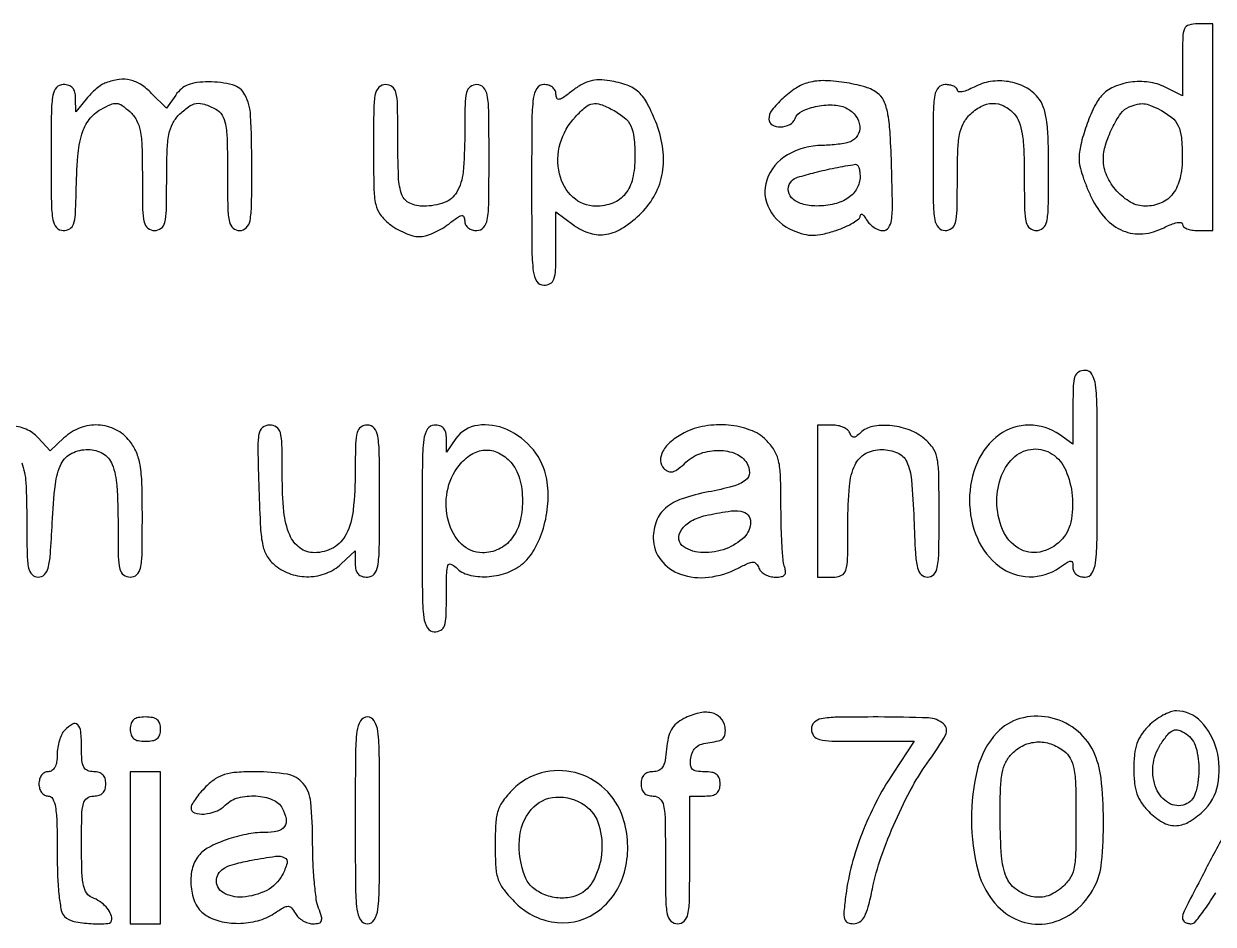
# Model space of a CAD drawing. Extents: x 23 to 201, y 13 to 268.
# Drawn here: x 46.49 to 63.03, y 13.53 to 26.06 of the extents above; entities that cross this region are included whole.
import ezdxf

# ---------------------------------------------------------------- set-up
doc = ezdxf.new("R2010")
doc.units = 0
doc.header["$MEASUREMENT"] = 0

msp = doc.modelspace()

# ---------------------------------------------------------------- linework, layer by layer
for points in [[(62.604, 25.555684), (62.604, 25.054568), (62.362092, 25.175248, 0.083254), (62.135393, 25.244534, 0.06707), (61.880251, 25.243654, 0.069838), (61.64531, 25.176898, 0.111231), (61.478204, 25.05304, 0.067582), (61.372087, 24.889807, 0.025598), (61.26841, 24.637797, 0.025792), (61.190221, 24.37341, 0.059061), (61.1658, 24.167386, 0.062319), (61.177027, 24.077656, 0.016899), (61.217031, 23.939966, 0.016829), (61.273444, 23.785514, 0.016748), (61.340202, 23.634954, 0.071828), (61.533816, 23.348428, 0.110831), (61.777467, 23.177273, 0.121118), (62.054471, 23.135251, 0.096988), (62.34502, 23.220021, -0.023948), (62.446329, 23.266406, -0.050388), (62.529383, 23.290359, -0.087924), (62.584252, 23.290616, -0.365056), (62.604, 23.267173, 0.222448), (62.619547, 23.233957, 0.076632), (62.666128, 23.205889, 0.058278), (62.734513, 23.186749, 0.03914), (62.8155, 23.1804), (63.027, 23.1804), (63.027, 24.6186), (63.027, 26.0568), (62.8155, 26.0568, 0.072079), (62.694093, 26.039207, 0.224565), (62.634077, 25.985538, 0.092591), (62.608714, 25.869241, 0.007517)], [(47.6298, 25.236232, 0.062452), (47.570948, 25.20625, 0.02385), (47.49724, 25.150957, 0.023174), (47.422011, 25.082591, 0.026308), (47.356731, 25.010261), (47.210562, 24.8301), (47.208681, 25.02045, 0.056789), (47.197956, 25.10697, 0.124473), (47.167087, 25.165621, 0.136256), (47.114233, 25.199337, 0.07438), (47.0376, 25.2108, 0.212584), (46.944423, 25.169309, 0.142907), (46.893075, 25.06275, 0.038318), (46.872175, 24.827339, 0.002988), (46.8684, 24.1956, 0.002988), (46.872175, 23.563861, 0.038318), (46.893075, 23.32845, 0.142907), (46.944423, 23.221891, 0.212584), (47.0376, 23.1804, 0.132264), (47.127563, 23.204622, 0.181457), (47.180157, 23.268895, 0.068874), (47.206024, 23.403944, 0.008198), (47.216809, 23.70915, -0.014083), (47.24057, 24.213322, -0.053476), (47.297603, 24.523038, -0.089061), (47.399446, 24.725226, -0.104141), (47.560866, 24.866517, -0.023826), (47.69714, 24.934684, -0.124052), (47.779315, 24.948734, -0.135078), (47.854723, 24.921546, -0.030259), (47.962419, 24.835332, -0.083839), (48.0549, 24.718106, -0.077657), (48.106828, 24.573907, -0.040553), (48.131377, 24.350806, -0.007134), (48.1374, 23.928688, 0.004604), (48.141578, 23.474901, 0.051035), (48.163332, 23.295086, 0.169857), (48.214922, 23.212593, 0.170477), (48.3066, 23.1804, 0.165398), (48.398095, 23.211517, 0.1727), (48.449674, 23.291438, 0.052938), (48.471557, 23.465155, 0.004884), (48.4758, 23.8995, -0.008091), (48.48219, 24.294353, -0.038985), (48.506903, 24.517515, -0.069381), (48.557375, 24.666438, -0.080195), (48.645, 24.7878, -0.038141), (48.778207, 24.902099, -0.119354), (48.886374, 24.947236, -0.122095), (49.001733, 24.937378, -0.040813), (49.158162, 24.869423, -0.132634), (49.24533, 24.787379, -0.092707), (49.294015, 24.660756, -0.03997), (49.316665, 24.440067, -0.005595), (49.3218, 23.981123, 0.004169), (49.325875, 23.492398, 0.047929), (49.347419, 23.30164, 0.164611), (49.39901, 23.214499, 0.179377), (49.491, 23.1804, 0.198527), (49.583661, 23.218701, 0.152426), (49.635161, 23.31658, 0.042062), (49.656311, 23.532237, 0.003421), (49.6602, 24.100641, 0.012311), (49.643466, 24.780164, 0.108907), (49.565024, 25.067841, 0.209738), (49.393006, 25.20529, 0.06526), (49.057597, 25.249255, 0.030818), (48.896271, 25.239302, 0.064883), (48.774981, 25.207967, 0.078186), (48.680496, 25.151527, 0.066415), (48.601745, 25.06591), (48.473326, 24.882565), (48.266908, 25.088983, 0.051309), (48.117633, 25.210406, 0.088532), (47.970817, 25.273126, 0.089729), (47.812771, 25.280743, 0.053954)], [(51.3522, 24.32864, 0.004502), (51.357227, 23.770279, 0.047471), (51.382898, 23.543821, 0.108869), (51.446623, 23.402879, 0.065786), (51.575109, 23.27114, 0.035873), (51.674311, 23.204027, 0.0301), (51.787964, 23.147306, 0.031167), (51.898552, 23.108136, 0.069636), (51.9867, 23.0958, 0.069636), (52.074848, 23.108136, 0.031167), (52.185436, 23.147306, 0.0301), (52.299089, 23.204027, 0.035873), (52.398291, 23.27114, -0.010926), (52.52058, 23.36308, -0.109252), (52.579039, 23.388153, -0.356195), (52.609744, 23.371505, -0.097709), (52.6212, 23.31344, 0.119112), (52.633838, 23.261142, 0.107981), (52.669248, 23.21818, 0.095021), (52.723697, 23.190051, 0.071968), (52.7904, 23.1804, 0.212584), (52.883577, 23.221891, 0.142907), (52.934925, 23.32845, 0.038318), (52.955825, 23.563861, 0.002988), (52.9596, 24.1956, 0.002988), (52.955825, 24.827339, 0.038318), (52.934925, 25.06275, 0.142907), (52.883577, 25.169309, 0.212584), (52.7904, 25.2108, 0.163088), (52.698989, 25.180169, 0.173951), (52.647419, 25.101401, 0.053838), (52.625474, 24.930424, 0.00502), (52.6212, 24.504812, -0.022769), (52.597793, 23.991082, -0.10844), (52.509462, 23.712546, -0.177132), (52.337625, 23.568678, -0.08682), (52.05254, 23.5188, -0.105246), (51.856534, 23.56052, -0.202062), (51.74859, 23.675786, -0.08003), (51.700554, 23.920116, -0.008602), (51.6906, 24.498619, 0.004955), (51.686341, 24.928356, 0.05341), (51.664425, 25.100627, 0.173362), (51.612851, 25.179939, 0.164181), (51.5214, 25.2108, 0.192601), (51.428949, 25.173816, 0.156307), (51.377407, 25.07938, 0.043773), (51.356142, 24.871652, 0.00363)], [(54.122824, 25.127701, -0.011075), (53.996941, 25.033119, -0.103048), (53.935121, 25.005745, -0.348174), (53.902797, 25.021704, -0.110974), (53.8902, 25.07776, 0.119112), (53.877562, 25.130058, 0.107981), (53.842152, 25.17302, 0.095021), (53.787703, 25.201149, 0.071968), (53.721, 25.2108, 0.259183), (53.625756, 25.157873, 0.109374), (53.575514, 25.015163, 0.028197), (53.555283, 24.700696, 0.001966), (53.5518, 23.8149, 0.001966), (53.555283, 22.929104, 0.028197), (53.575514, 22.614638, 0.109374), (53.625756, 22.471927, 0.259183), (53.721, 22.419, 0.12696), (53.810762, 22.442166, 0.188537), (53.862035, 22.503917, 0.071803), (53.885246, 22.633754, 0.008385), (53.8902, 22.929133), (53.8902, 23.439265), (54.137196, 23.256654, 0.086595), (54.365446, 23.142462, 0.117736), (54.594539, 23.129453, 0.101025), (54.830391, 23.223391, 0.051295), (55.079219, 23.425803, 0.074736), (55.270413, 23.684643, 0.079214), (55.372321, 23.983222, 0.075232), (55.3791, 24.311712, 0.058884), (55.291748, 24.657886, 0.027316), (55.165638, 24.940715, 0.08734), (55.041373, 25.104761, 0.101878), (54.879993, 25.202645, 0.045353), (54.637972, 25.264835, 0.040743), (54.491268, 25.276513, 0.06463), (54.366486, 25.260061, 0.063595), (54.248634, 25.212004, 0.038096)], [(57.4011, 25.238451, 0.080923), (57.230016, 25.162274, 0.041303), (57.044146, 25.017137, 0.039899), (56.893985, 24.854497, 0.167997), (56.8512, 24.730753, 0.267678), (56.897077, 24.651199, 0.136618), (57.012451, 24.621363, 0.114326), (57.14207, 24.653931, 0.184699), (57.217132, 24.737523, -0.195457), (57.316022, 24.843152, -0.061528), (57.526182, 24.910331, -0.05958), (57.762042, 24.92627, -0.110408), (57.946038, 24.875056, -0.116237), (58.063327, 24.771596, -0.132987), (58.114773, 24.631578, -0.155199), (58.085382, 24.500304, -0.170677), (57.986381, 24.416151, -0.043246), (57.917592, 24.396373, -0.015555), (57.816971, 24.379884, -0.015295), (57.705019, 24.368569, -0.017537), (57.597584, 24.3648, 0.132795), (57.109685, 24.232893, 0.179899), (56.822713, 23.882855, 0.21254), (56.85865, 23.476099, 0.169375), (57.19077, 23.179915, 0.034816), (57.339778, 23.130023, 0.064275), (57.466314, 23.114108, 0.05692), (57.602722, 23.130137, 0.022025), (57.786204, 23.181853, 0.023083), (57.914317, 23.230798, 0.032615), (58.022844, 23.286789, 0.034058), (58.101732, 23.341877, 0.219743), (58.122773, 23.384291, -0.205555), (58.132076, 23.404398, -0.335089), (58.14992, 23.405924, -0.09493), (58.178105, 23.379633, -0.025871), (58.211576, 23.32845, 0.064731), (58.255237, 23.271809, 0.053174), (58.314732, 23.223837, 0.055072), (58.38025, 23.191189, 0.087981), (58.441654, 23.180221, 0.250033), (58.516729, 23.220148, 0.115344), (58.557128, 23.326725, 0.036671), (58.570321, 23.548781, 0.004013), (58.559072, 24.060186, 0.006552), (58.539331, 24.517676, 0.027923), (58.508753, 24.789409, 0.048496), (58.461684, 24.962985, 0.118933), (58.387662, 25.071536, 0.108732), (58.220048, 25.167272, 0.033697), (57.936006, 25.235269, 0.034419), (57.634712, 25.265131, 0.071971)], [(59.70645, 25.176472, -0.025248), (59.617167, 25.13422, -0.049892), (59.542141, 25.111683, -0.08441), (59.491727, 25.110488, -0.372433), (59.4738, 25.131217, 0.200715), (59.46108, 25.161626, 0.084908), (59.424097, 25.187423, 0.064957), (59.369366, 25.204949, 0.045076), (59.3046, 25.2108, 0.212584), (59.211423, 25.169309, 0.142907), (59.160075, 25.06275, 0.038318), (59.139175, 24.827339, 0.002988), (59.1354, 24.1956, 0.002988), (59.139175, 23.563861, 0.038318), (59.160075, 23.32845, 0.142907), (59.211423, 23.221891, 0.212584), (59.3046, 23.1804, 0.165398), (59.396095, 23.211517, 0.1727), (59.447674, 23.291438, 0.052938), (59.469557, 23.465155, 0.004884), (59.4738, 23.8995, -0.008091), (59.48019, 24.294353, -0.038985), (59.504903, 24.517515, -0.069381), (59.555375, 24.666438, -0.080195), (59.643, 24.7878, -0.072462), (59.802382, 24.906647, -0.118739), (59.964314, 24.94967, -0.126594), (60.120713, 24.913292, -0.088945), (60.264388, 24.802289, -0.097376), (60.332595, 24.688868, -0.047774), (60.374753, 24.525001, -0.030246), (60.397837, 24.284923, -0.008846), (60.4044, 23.913989, 0.004741), (60.40861, 23.469994, 0.051977), (60.430428, 23.293249, 0.171298), (60.482013, 23.212053, 0.16793), (60.5736, 23.1804, 0.185299), (60.665796, 23.215783, 0.16096), (60.717373, 23.306128, 0.046006), (60.738787, 23.504371, 0.003914), (60.7428, 24.017028, 0.007131), (60.736528, 24.456779, 0.02909), (60.713399, 24.722924, 0.049231), (60.669169, 24.901171, 0.088053), (60.59475, 25.031973, 0.099547), (60.418381, 25.174431, 0.080105), (60.186607, 25.251528, 0.077954), (59.936285, 25.252945, 0.08585)], [(54.678312, 24.859735, -0.049067), (54.841397, 24.752288, -0.112748), (54.931662, 24.637324, -0.087622), (54.975707, 24.475844, -0.022009), (54.988705, 24.202261, -0.055832), (54.956138, 23.902129, -0.113525), (54.8544, 23.68919, -0.133318), (54.682944, 23.563145, -0.092476), (54.445228, 23.5188, -0.189823), (54.126275, 23.644415, -0.149868), (53.939498, 23.968439, -0.125484), (53.949737, 24.390156, -0.120643), (54.160049, 24.762583, -0.027706), (54.301259, 24.897122, -0.130866), (54.401312, 24.944906, -0.136903), (54.509441, 24.935496, -0.031408)], [(62.292312, 24.859735, -0.049067), (62.455397, 24.752288, -0.112748), (62.545662, 24.637324, -0.087622), (62.589707, 24.475844, -0.022009), (62.602705, 24.202261, -0.055582), (62.570957, 23.90831, -0.106778), (62.4723, 23.693979, -0.129123), (62.309259, 23.564853, -0.103621), (62.089428, 23.5188, -0.130182), (61.8865, 23.572546, -0.080186), (61.692896, 23.728416, -0.077624), (61.552607, 23.943487, -0.106158), (61.5042, 24.16891, -0.074558), (61.534274, 24.369472, -0.039325), (61.627008, 24.60417, -0.038202), (61.747428, 24.8091, -0.146187), (61.86197, 24.900378, -0.034786), (61.978061, 24.937947, -0.084601), (62.067516, 24.944636, -0.074805), (62.160675, 24.921493, -0.022925)], [(58.1202, 23.929977, -0.128975), (58.07684, 23.764676, -0.11635), (57.956751, 23.634399, -0.092258), (57.764848, 23.550896, -0.054477), (57.515901, 23.521491, -0.073847), (57.312917, 23.549826, -0.128222), (57.167965, 23.636945, -0.201397), (57.121289, 23.754802, -0.19362), (57.171743, 23.873183, -0.124003), (57.251819, 23.921036, -0.009796), (57.492306, 23.988192, -0.013604), (57.771977, 24.052354, -0.013312), (58.05675, 24.101731, -0.269764), (58.081038, 24.091976, -0.077157), (58.101562, 24.055102, -0.055087), (58.115599, 23.99867, -0.033449)], [(61.0812, 20.722203), (61.0812, 20.209806), (60.893176, 20.341503, 0.154619), (60.472088, 20.473703, 0.158114), (60.056006, 20.337553, 0.13431), (59.751526, 19.956302, 0.102073), (59.643, 19.430232, 0.101365), (59.751953, 18.898323, 0.131204), (60.058084, 18.507922, 0.156567), (60.474528, 18.363289, 0.160013), (60.893176, 18.489897, -0.009314), (61.006497, 18.566164, -0.144431), (61.051004, 18.579294, -0.36009), (61.074604, 18.559766, -0.047099), (61.0812, 18.489897, 0.121548), (61.09391, 18.438385, 0.106797), (61.129523, 18.395812, 0.093715), (61.184037, 18.36781, 0.072032), (61.2504, 18.3582, 0.263491), (61.345876, 18.412268, 0.106183), (61.395962, 18.559125, 0.027391), (61.416139, 18.882367, 0.001893), (61.4196, 19.7964, 0.001893), (61.416139, 20.710433, 0.027391), (61.395962, 21.033675, 0.106183), (61.345876, 21.180532, 0.263491), (61.2504, 21.2346, 0.12739), (61.160612, 21.211346, 0.188441), (61.109334, 21.1494, 0.071533), (61.086143, 21.019084, 0.008324)], [(49.758249, 19.577278, 0.005081), (49.780934, 19.041973, 0.040111), (49.813769, 18.795972, 0.087909), (49.875604, 18.644786, 0.081928), (49.986822, 18.519778, 0.090595), (50.204249, 18.401134, 0.086021), (50.453644, 18.364156, 0.087045), (50.698394, 18.413279, 0.095908), (50.902597, 18.542147), (51.0984, 18.726094), (51.0984, 18.542147, 0.060458), (51.10846, 18.459251, 0.126195), (51.139004, 18.402343, 0.134525), (51.191613, 18.369383, 0.073191), (51.2676, 18.3582, 0.218517), (51.361006, 18.401068, 0.138781), (51.412266, 18.511538, 0.036854), (51.433069, 18.755741, 0.002827), (51.4368, 19.4157, 0.002827), (51.433069, 20.075659, 0.036854), (51.412266, 20.319862, 0.138781), (51.361006, 20.430332, 0.218517), (51.2676, 20.4732, 0.151234), (51.176646, 20.445045, 0.179896), (51.125141, 20.372042, 0.058848), (51.102851, 20.214865, 0.005829), (51.0984, 19.833138, -0.02625), (51.069954, 19.291686, -0.089666), (50.971559, 18.954374, -0.149394), (50.794678, 18.768002, -0.127673), (50.532147, 18.697895, -0.162496), (50.328253, 18.764378, -0.135273), (50.186981, 18.944719, -0.075944), (50.106556, 19.267762, -0.023105), (50.0832, 19.772924, 0.00489), (50.079001, 20.202324, 0.057032), (50.056707, 20.368326, 0.186531), (50.0031, 20.444012, 0.147484), (49.906299, 20.4732, 0.176356), (49.809037, 20.437793, 0.179074), (49.758063, 20.348384, 0.045852), (49.743517, 20.147063, 0.00317)], [(52.029, 19.035, 0.001893), (52.032461, 18.120967, 0.027391), (52.052638, 17.797725, 0.106183), (52.102724, 17.650868, 0.263491), (52.1982, 17.5968, 0.127626), (52.288002, 17.620102, 0.188388), (52.339283, 17.682155, 0.071385), (52.362463, 17.812735, 0.008291), (52.3674, 18.110443, -0.004802), (52.370373, 18.419942, -0.079355), (52.38855, 18.52122, -0.434171), (52.429275, 18.539192, -0.095735), (52.500343, 18.491143, 0.13445), (52.67749, 18.390161, 0.074022), (52.927375, 18.364324, 0.06955), (53.191599, 18.413394, 0.086217), (53.411452, 18.531936, 0.097897), (53.587965, 18.737668, 0.05682), (53.715342, 19.038588, 0.053654), (53.777926, 19.383103, 0.060038), (53.761939, 19.719855, 0.129688), (53.576921, 20.128328, 0.117195), (53.208207, 20.411094, 0.140003), (52.801411, 20.469545, 0.209041), (52.499097, 20.285176), (52.3674, 20.097152), (52.3674, 20.285176, 0.057694), (52.357511, 20.370589, 0.126222), (52.327217, 20.428547, 0.136979), (52.274712, 20.46189, 0.073512), (52.1982, 20.4732, 0.263491), (52.102724, 20.419132, 0.106183), (52.052638, 20.272275, 0.027391), (52.032461, 19.949033, 0.001893)], [(55.675104, 20.366203, 0.052291), (55.492719, 20.246839, 0.093123), (55.377372, 20.110198, 0.137473), (55.344766, 19.978189, 0.190846), (55.392631, 19.867529, 0.105488), (55.453745, 19.827907, 0.162898), (55.516078, 19.825285, 0.095955), (55.591241, 19.863677, 0.02266), (55.698723, 19.955851, -0.105103), (55.904324, 20.080426, -0.086726), (56.157788, 20.121927, -0.09405), (56.392218, 20.074827, -0.157691), (56.544667, 19.946779, -0.147393), (56.581626, 19.811489, -0.228838), (56.527222, 19.705941, -0.096625), (56.354029, 19.621789, -0.018057), (56.008109, 19.543152, 0.034341), (55.645346, 19.448172, 0.094016), (55.415364, 19.31886, 0.126844), (55.288416, 19.140574, 0.091863), (55.2438, 18.899785, 0.16749), (55.348094, 18.597176, 0.142852), (55.623418, 18.399281, 0.115611), (56.013797, 18.356469, 0.089306), (56.424153, 18.483007, -0.013081), (56.563781, 18.550643, -0.106634), (56.63272, 18.565514, -0.222963), (56.677332, 18.54458, -0.081905), (56.713397, 18.483007, 0.110587), (56.745133, 18.435266, 0.066212), (56.800362, 18.394862, 0.061281), (56.869455, 18.367509, 0.063725), (56.942196, 18.3582, 0.042277), (57.024491, 18.365171, 0.159477), (57.069661, 18.388991, 0.209314), (57.085009, 18.430201, 0.077725), (57.071751, 18.492019, -0.069868), (57.051578, 18.579397, -0.00676), (57.035484, 18.796862, -0.008482), (57.024152, 19.057877, -0.006606), (57.0204, 19.341865, 0.007631), (57.013977, 19.762678, 0.047689), (56.986983, 19.97608, 0.085036), (56.926553, 20.122757, 0.056293), (56.812745, 20.265545, 0.109871), (56.593378, 20.405083, 0.064947), (56.289049, 20.472485, 0.062318), (55.962125, 20.460637, 0.078742)], [(57.528, 19.4157), (57.528, 18.3582), (57.7395, 18.3582, 0.102675), (57.862217, 18.383668, 0.225214), (57.923872, 18.454179, 0.065147), (57.947246, 18.613858, 0.00381), (57.951, 19.106488, -0.020444), (57.972132, 19.623099, -0.087472), (58.049997, 19.920264, -0.16185), (58.196332, 20.076815, -0.127221), (58.422961, 20.133505, -0.099489), (58.641112, 20.087852, -0.185817), (58.768558, 19.96376, -0.086839), (58.835588, 19.709793, -0.012122), (58.868616, 19.165071, 0.004655), (58.890296, 18.690274, 0.044213), (58.919314, 18.489174, 0.138214), (58.971805, 18.394525, 0.200042), (59.058966, 18.3582, 0.210341), (59.145947, 18.396485, 0.141168), (59.194989, 18.495212, 0.041351), (59.215946, 18.708588, 0.003812), (59.22, 19.24036, 0.004502), (59.214973, 19.798721, 0.047471), (59.189302, 20.025179, 0.108869), (59.125577, 20.166121, 0.065786), (58.997091, 20.29786, 0.082545), (58.787476, 20.412863, 0.064417), (58.532976, 20.466689, 0.06863), (58.292591, 20.452906, 0.141422), (58.126545, 20.36745, -0.026382), (58.066699, 20.31668, -0.164145), (58.029114, 20.304, -0.247772), (58.00058, 20.319064, -0.062037), (57.975675, 20.36745, 0.141259), (57.945998, 20.407973, 0.062055), (57.888233, 20.442136, 0.054397), (57.813533, 20.465361, 0.048226), (57.73245, 20.4732), (57.528, 20.4732)], [(53.263738, 19.956718, -0.063955), (53.333409, 19.856572, -0.04768), (53.383981, 19.731701, -0.04218), (53.41471, 19.584059, -0.030234), (53.4249, 19.4157, -0.064626), (53.386605, 19.120659, -0.100829), (53.27343, 18.891726, -0.117336), (53.094622, 18.747989, -0.111329), (52.866685, 18.6966, -0.200033), (52.576953, 18.817343, -0.130886), (52.394408, 19.135579, -0.111102), (52.378241, 19.547749, -0.121702), (52.54274, 19.911891, -0.084727), (52.711853, 20.064833, -0.126693), (52.900385, 20.126086, -0.131139), (53.090298, 20.087847, -0.094214)], [(60.793585, 20.070055, -0.145548), (60.980569, 19.844879, -0.076629), (61.071664, 19.489567, -0.076618), (61.051525, 19.123258, -0.145396), (60.912, 18.8658, -0.146244), (60.619036, 18.707661, -0.192021), (60.322494, 18.760057, -0.157734), (60.102018, 19.019912, -0.097989), (60.0237, 19.4157, -0.090588), (60.088852, 19.772357, -0.126918), (60.27456, 20.035897, -0.160163), (60.530232, 20.140046, -0.165982)], [(56.5974, 19.124397, -0.204743), (56.506307, 18.911267, -0.102511), (56.253196, 18.753045, -0.093328), (55.935568, 18.699094, -0.138286), (55.6668, 18.780087, -0.226276), (55.601085, 18.885321, -0.18316), (55.63428, 19.015786, -0.113216), (55.771419, 19.139474, -0.07349), (55.971947, 19.215341, -0.015416), (56.284156, 19.27349, -0.074564), (56.464066, 19.274292, -0.175128), (56.55945, 19.223277, -0.18531)], [(47.9682, 16.2432, 0.07578), (47.980261, 16.164077, 0.149477), (48.015787, 16.11207, 0.124434), (48.079638, 16.083007, 0.044917), (48.1797, 16.074, 0.044917), (48.279762, 16.083007, 0.124434), (48.343612, 16.11207, 0.149477), (48.379139, 16.164077, 0.07578), (48.3912, 16.2432, 0.07578), (48.379139, 16.322323, 0.149477), (48.343612, 16.37433, 0.124434), (48.279762, 16.403393, 0.044917), (48.1797, 16.4124, 0.044917), (48.079638, 16.403393, 0.124434), (48.015787, 16.37433, 0.149477), (47.980261, 16.322323, 0.07578)], [(51.0984, 14.9742, 0.001893), (51.101861, 14.060167, 0.027391), (51.122038, 13.736925, 0.106183), (51.172124, 13.590068, 0.263491), (51.2676, 13.536, 0.263491), (51.363076, 13.590068, 0.106183), (51.413162, 13.736925, 0.027391), (51.433339, 14.060167, 0.001893), (51.4368, 14.9742, 0.001893), (51.433339, 15.888233, 0.027391), (51.413162, 16.211475, 0.106183), (51.363076, 16.358332, 0.263491), (51.2676, 16.4124, 0.263491), (51.172124, 16.358332, 0.106183), (51.122038, 16.211475, 0.027391), (51.101861, 15.888233, 0.001893)], [(55.6668, 16.389761, 0.060727), (55.564838, 16.3209, 0.086186), (55.495874, 16.236236, 0.07377), (55.452766, 16.123197, 0.033506), (55.429043, 15.966305, -0.022827), (55.408458, 15.807278, -0.092452), (55.374295, 15.716174, -0.153665), (55.319915, 15.668217, -0.104824), (55.238693, 15.651, 0.077116), (55.16792, 15.640019, 0.123844), (55.116262, 15.608042, 0.12121), (55.085177, 15.554846, 0.072022), (55.0746, 15.4818, 0.072254), (55.085331, 15.407931, 0.124864), (55.1169, 15.3549, 0.124864), (55.169931, 15.323331, 0.072254), (55.2438, 15.3126, -0.193568), (55.336285, 15.275402, -0.15568), (55.387821, 15.180413, -0.043488), (55.409067, 14.971405, -0.003595), (55.413, 14.4243, 0.003595), (55.416933, 13.877195, 0.043488), (55.438179, 13.668188, 0.15568), (55.489715, 13.573198, 0.193568), (55.5822, 13.536, 0.193568), (55.674685, 13.573198, 0.15568), (55.726221, 13.668188, 0.043488), (55.747467, 13.877195, 0.003595), (55.7514, 14.4243), (55.7514, 15.3126), (55.9629, 15.3126, 0.044917), (56.062962, 15.321607, 0.124434), (56.126813, 15.35067, 0.149477), (56.162339, 15.402677, 0.07578), (56.1744, 15.4818, 0.076445), (56.162146, 15.561483, 0.152213), (56.126077, 15.613388, 0.123612), (56.060786, 15.642187, 0.042387), (55.957016, 15.651, -0.03591), (55.845046, 15.659052, -0.161847), (55.787192, 15.68804, -0.18449), (55.762475, 15.74331, -0.049221), (55.766666, 15.84135, -0.072788), (55.793035, 15.930891, -0.113263), (55.841989, 15.994322, -0.098513), (55.91921, 16.035666, -0.04528), (56.031433, 16.05896, 0.033829), (56.151598, 16.08105, 0.1348), (56.216116, 16.117769, 0.170618), (56.244432, 16.176777, 0.0628), (56.242933, 16.27046, 0.155035), (56.180608, 16.399793, 0.153676), (56.054852, 16.469996, 0.110647), (55.875625, 16.467091, 0.059088)], [(57.4434, 16.2432, 0.164543), (57.474337, 16.151736, 0.173166), (57.55383, 16.10016, 0.053269), (57.726531, 16.078254, 0.004934), (58.157637, 16.074), (58.871874, 16.074), (58.579052, 15.62985, 0.026574), (58.341143, 15.223562, 0.026584), (58.147704, 14.794379, 0.027329), (58.005819, 14.359905, 0.032736), (57.922216, 13.93785, 0.009871), (57.896379, 13.704689, 0.089111), (57.905273, 13.602867, 0.225561), (57.947309, 13.55382, 0.105014), (58.03122, 13.536, 0.15117), (58.116, 13.562232, 0.119891), (58.180408, 13.633911, 0.059854), (58.234532, 13.771895, 0.012878), (58.292799, 14.02245, -0.032964), (58.414522, 14.464604, -0.020603), (58.611674, 14.96437, -0.020664), (58.847318, 15.442067, -0.035497), (59.086961, 15.815486, 0.035311), (59.309386, 16.161792, 0.357707), (59.279821, 16.318293, 0.166136), (59.07038, 16.398991, 0.009627), (58.374, 16.4124, 0.003368), (57.798688, 16.408525, 0.041619), (57.580875, 16.387405, 0.151374), (57.482056, 16.335918, 0.200111)], [(60.024014, 16.193244, 0.12604), (59.754507, 15.695965, 0.062896), (59.66803, 14.980398, 0.062952), (59.762112, 14.266858, 0.127471), (60.036969, 13.77595, 0.122433), (60.367695, 13.567143, 0.130027), (60.749916, 13.543835, 0.122742), (61.110278, 13.71435, 0.102184), (61.377783, 14.044534, 0.095723), (61.480602, 14.393686, 0.025502), (61.506536, 14.975717, 0.026006), (61.472231, 15.561808, 0.083822), (61.365555, 15.936002, 0.121355), (61.113283, 16.243851, 0.113817), (60.740988, 16.408374, 0.117815), (60.344632, 16.390487, 0.136779)], [(62.134855, 16.289345, 0.045944), (62.033844, 16.167846, 0.066727), (61.970966, 16.043598, 0.0579), (61.937652, 15.894319, 0.02598), (61.9272, 15.6933, 0.02598), (61.937652, 15.492281, 0.0579), (61.970966, 15.343002, 0.066727), (62.033844, 15.218754, 0.045944), (62.134855, 15.097255, 0.062531), (62.325589, 14.949072, 0.134641), (62.503574, 14.90021, 0.130565), (62.685276, 14.94843, 0.057148), (62.887746, 15.09706, 0.158695), (63.096066, 15.470694, 0.113266), (63.080771, 15.952823, 0.124325), (62.862383, 16.348184, 0.207595), (62.5194, 16.497, 0.0875), (62.436893, 16.48245, 0.036522), (62.333472, 16.436001, 0.03471), (62.227369, 16.36881, 0.037888)], [(47.05452, 16.22628, 0.087124), (47.015521, 16.170669, 0.036597), (46.982822, 16.084998, 0.034792), (46.96049, 15.986018, 0.038105), (46.953, 15.88788, -0.038147), (46.945178, 15.785503, -0.085028), (46.92052, 15.71163, -0.124063), (46.88013, 15.667278, -0.147368), (46.8261, 15.651, 0.130775), (46.777391, 15.638039, 0.10214), (46.736212, 15.60165, 0.08892), (46.708664, 15.546892, 0.072314), (46.6992, 15.4818, 0.072314), (46.708664, 15.416708, 0.08892), (46.736212, 15.36195, 0.10214), (46.777391, 15.325561, 0.130775), (46.8261, 15.3126, -0.277782), (46.890359, 15.273915, -0.081953), (46.928439, 15.16032, -0.034303), (46.948241, 14.94411, -0.005688), (46.953, 14.52582, 0.009379), (46.959386, 14.185433, 0.019071), (46.979608, 13.918644, 0.019949), (47.010297, 13.720532, 0.149044), (47.05452, 13.63752, 0.148466), (47.182106, 13.569366, 0.034539), (47.425874, 13.538291, 0.032181), (47.658695, 13.539828, 0.399491), (47.713105, 13.59945, 0.112853), (47.691829, 13.684484, 0.067658), (47.632331, 13.770519, 0.061294), (47.544464, 13.845772, 0.058146), (47.43945, 13.899066, -0.162374), (47.363436, 13.959959, -0.093886), (47.318859, 14.069577, -0.042543), (47.296762, 14.262607, -0.007235), (47.2914, 14.633145, -0.005319), (47.29574, 15.041091, -0.055753), (47.317817, 15.206518, -0.176421), (47.369366, 15.28296, -0.158365), (47.4606, 15.3126, 0.072254), (47.534469, 15.323331, 0.124864), (47.5875, 15.3549, 0.124864), (47.619069, 15.407931, 0.072254), (47.6298, 15.4818, 0.072254), (47.619069, 15.555669, 0.124864), (47.5875, 15.6087, 0.124864), (47.534469, 15.640269, 0.072254), (47.4606, 15.651, -0.094959), (47.374174, 15.667563, -0.184152), (47.323125, 15.71445, -0.098846), (47.29773, 15.807439, -0.017388), (47.2914, 15.9894, 0.022123), (47.28152, 16.212583, 0.176014), (47.238546, 16.304597, 0.342546), (47.167033, 16.313609, 0.062762)], [(62.656048, 16.178455, -0.18327), (62.792403, 15.989762, -0.069715), (62.833228, 15.662306, -0.071668), (62.782854, 15.346678, -0.229673), (62.64113, 15.195423, -0.231471), (62.4122, 15.215741, -0.161524), (62.24089, 15.416236, -0.121313), (62.19473, 15.73161, -0.121576), (62.300365, 16.032073, -0.024226), (62.401032, 16.170582, -0.126531), (62.475936, 16.226601, -0.182539), (62.553543, 16.228877, -0.062768)], [(60.9543, 15.940824, -0.104484), (61.044405, 15.837196, -0.082312), (61.09457, 15.696828, -0.038811), (61.118011, 15.466455, -0.005955), (61.1235, 15.005609, -0.005542), (61.118054, 14.514231, -0.046609), (61.092573, 14.29425, -0.09968), (61.032737, 14.155507, -0.071062), (60.917349, 14.031089, -0.041731), (60.812464, 13.959681, -0.062072), (60.709869, 13.917467, -0.067301), (60.606539, 13.903752, -0.060941), (60.499574, 13.917103, -0.099335), (60.283178, 14.020017, -0.138036), (60.153203, 14.1894, -0.077977), (60.087493, 14.477113, -0.016317), (60.068691, 14.99535, -0.007606), (60.073436, 15.405198, -0.038592), (60.097117, 15.632223, -0.070321), (60.147128, 15.782381, -0.08105), (60.2352, 15.9048, -0.086764), (60.39703, 16.018462, -0.097597), (60.581307, 16.064463, -0.095439), (60.772556, 16.037464, -0.079247)], [(49.021855, 15.443345, 0.01959), (48.942353, 15.357358, 0.023867), (48.875199, 15.270709, 0.023416), (48.826581, 15.193978, 0.130216), (48.8142, 15.147245, 0.323762), (48.863992, 15.078409, 0.100014), (48.998628, 15.062314, 0.075587), (49.163614, 15.101165, 0.101154), (49.291586, 15.1857, -0.132977), (49.470609, 15.288439, -0.078187), (49.717813, 15.313376, -0.081579), (49.949836, 15.261901, -0.176366), (50.084136, 15.141652, -0.073851), (50.137336, 14.993131, -0.210456), (50.114069, 14.888263, -0.181895), (50.016463, 14.824627, -0.054529), (49.837031, 14.805, 0.049634), (49.582052, 14.779626, 0.035101), (49.304422, 14.703223, 0.035315), (49.060333, 14.597332, 0.104472), (48.91995, 14.481914, 0.115931), (48.828966, 14.290476, 0.078546), (48.815377, 14.048354, 0.080466), (48.876501, 13.81977, 0.135294), (49.002224, 13.667697, 0.092575), (49.213321, 13.571805, 0.063333), (49.475553, 13.541444, 0.062162), (49.742652, 13.57783, 0.080292), (49.968307, 13.678547, -0.012877), (50.102941, 13.761888, -0.132908), (50.165418, 13.778794, -0.224023), (50.21217, 13.75674, -0.044794), (50.265634, 13.678547, 0.076605), (50.308227, 13.624018, 0.055975), (50.369827, 13.577873, 0.056008), (50.440081, 13.546567, 0.076977), (50.50831, 13.536, 0.051394), (50.592803, 13.544708, 0.258167), (50.627546, 13.574613, 0.161548), (50.629516, 13.631727, 0.019368), (50.588706, 13.753007, -0.057263), (50.556662, 13.879071, -0.011209), (50.530436, 14.112035, -0.011763), (50.512257, 14.386405, -0.010659), (50.5062, 14.670495, 0.023372), (50.480141, 15.227684, 0.147718), (50.374197, 15.487797, 0.18424), (50.154982, 15.615152, 0.0405), (49.713143, 15.651, 0.01666), (49.450415, 15.642243, 0.056354), (49.281756, 15.611688, 0.075259), (49.151345, 15.549966, 0.048316)], [(53.291492, 15.403708, 0.035623), (53.156128, 15.247547, 0.083231), (53.085367, 15.11059, 0.06345), (53.052867, 14.936026, 0.014337), (53.0442, 14.633848, 0.014698), (53.053384, 14.321497, 0.070706), (53.088633, 14.147571, 0.084839), (53.168052, 14.005726, 0.026434), (53.33184, 13.82364, 0.174502), (53.90913, 13.551952, 0.194444), (54.496239, 13.726991, 0.168465), (54.854014, 14.293665, 0.137899), (54.821815, 15.013423, 0.124984), (54.567849, 15.411875, 0.126913), (54.155907, 15.638092, 0.128975), (53.691246, 15.634921, 0.131256)], [(54.290999, 15.183268, -0.169988), (54.487913, 14.909202, -0.09925), (54.524031, 14.501774, -0.101994), (54.400875, 14.120872, -0.189071), (54.152122, 13.919278, -0.089808), (53.947519, 13.892904, -0.079745), (53.737399, 13.93771, -0.08476), (53.562995, 14.041865, -0.125654), (53.46103, 14.186727, -0.105691), (53.381236, 14.705144, -0.1605), (53.547311, 15.125615, -0.208528), (53.890392, 15.297813, -0.167806)], [(50.083543, 14.213441, -0.151932), (49.866889, 14.000036, -0.103607), (49.531269, 13.90722, -0.146344), (49.259685, 13.970035, -0.308764), (49.169217, 14.155458, -0.121915), (49.20656, 14.246912, -0.111999), (49.283232, 14.31381, -0.061955), (49.420047, 14.366972, -0.014571), (49.6602, 14.420099, -0.012319), (49.990322, 14.47471, -0.149457), (50.115711, 14.454807, -0.361356), (50.149845, 14.379017, -0.055317)]]:
    msp.add_lwpolyline(points, format="xyb", close=True)
for points in [[(46.460137, 19.947806, -0.076685), (46.516324, 19.676868, -0.012854), (46.53, 19.14498, 0.00454), (46.534238, 18.678215, 0.045297), (46.55542, 18.484104, 0.147207), (46.603958, 18.393441, 0.199314), (46.688852, 18.3582, 0.196415), (46.774303, 18.393115, 0.136342), (46.827125, 18.484522, 0.046022), (46.858266, 18.676259, 0.005313), (46.883747, 19.112074, -0.016392), (46.927288, 19.651417, -0.085482), (47.010504, 19.936637, -0.166386), (47.155285, 20.08177, -0.114715), (47.383382, 20.1348, -0.135129), (47.588832, 20.078243, -0.165811), (47.717088, 19.927479, -0.079154), (47.782403, 19.633038, -0.01508), (47.799, 19.082862, 0.004828), (47.80323, 18.644813, 0.052565), (47.825088, 18.469933, 0.172164), (47.876669, 18.389523, 0.166372), (47.9682, 18.3582, 0.184967), (48.060385, 18.39351, 0.161168), (48.111962, 18.483674, 0.046111), (48.133383, 18.681492, 0.003928), (48.1374, 19.192791, 0.0068), (48.131057, 19.659159, 0.034291), (48.106158, 19.918392, 0.060683), (48.054195, 20.095405, 0.065034), (47.96206, 20.250291, 0.108447), (47.768714, 20.409292, 0.106283), (47.525132, 20.474197, 0.103297), (47.27072, 20.433864, 0.097037), (47.04724, 20.294823), (46.855775, 20.116447), (46.689592, 20.294823, 0.102709), (46.519301, 20.415388, 0.088817), (46.305943, 20.466291, 0.084837)], [(63.153804, 14.71473, 0.005218), (62.859403, 14.16267, 0.002462), (62.627585, 13.711407, 0.11795), (62.604, 13.612817, 0.153978), (62.613241, 13.58352, 0.097925), (62.639264, 13.558565, 0.080434), (62.678146, 13.541726, 0.062126), (62.724049, 13.536, 0.227607), (62.788111, 13.566755, 0.01383), (62.920029, 13.741023, 0.018425), (63.068883, 13.966519, 0.012413)]]:
    msp.add_lwpolyline(points, format="xyb")
msp.add_lwpolyline([(47.9682, 14.5935), (47.9682, 13.536), (48.1797, 13.536), (48.3912, 13.536), (48.3912, 14.5935), (48.3912, 15.651), (48.1797, 15.651), (47.9682, 15.651)], close=True)

doc.saveas('drawing.dxf')
